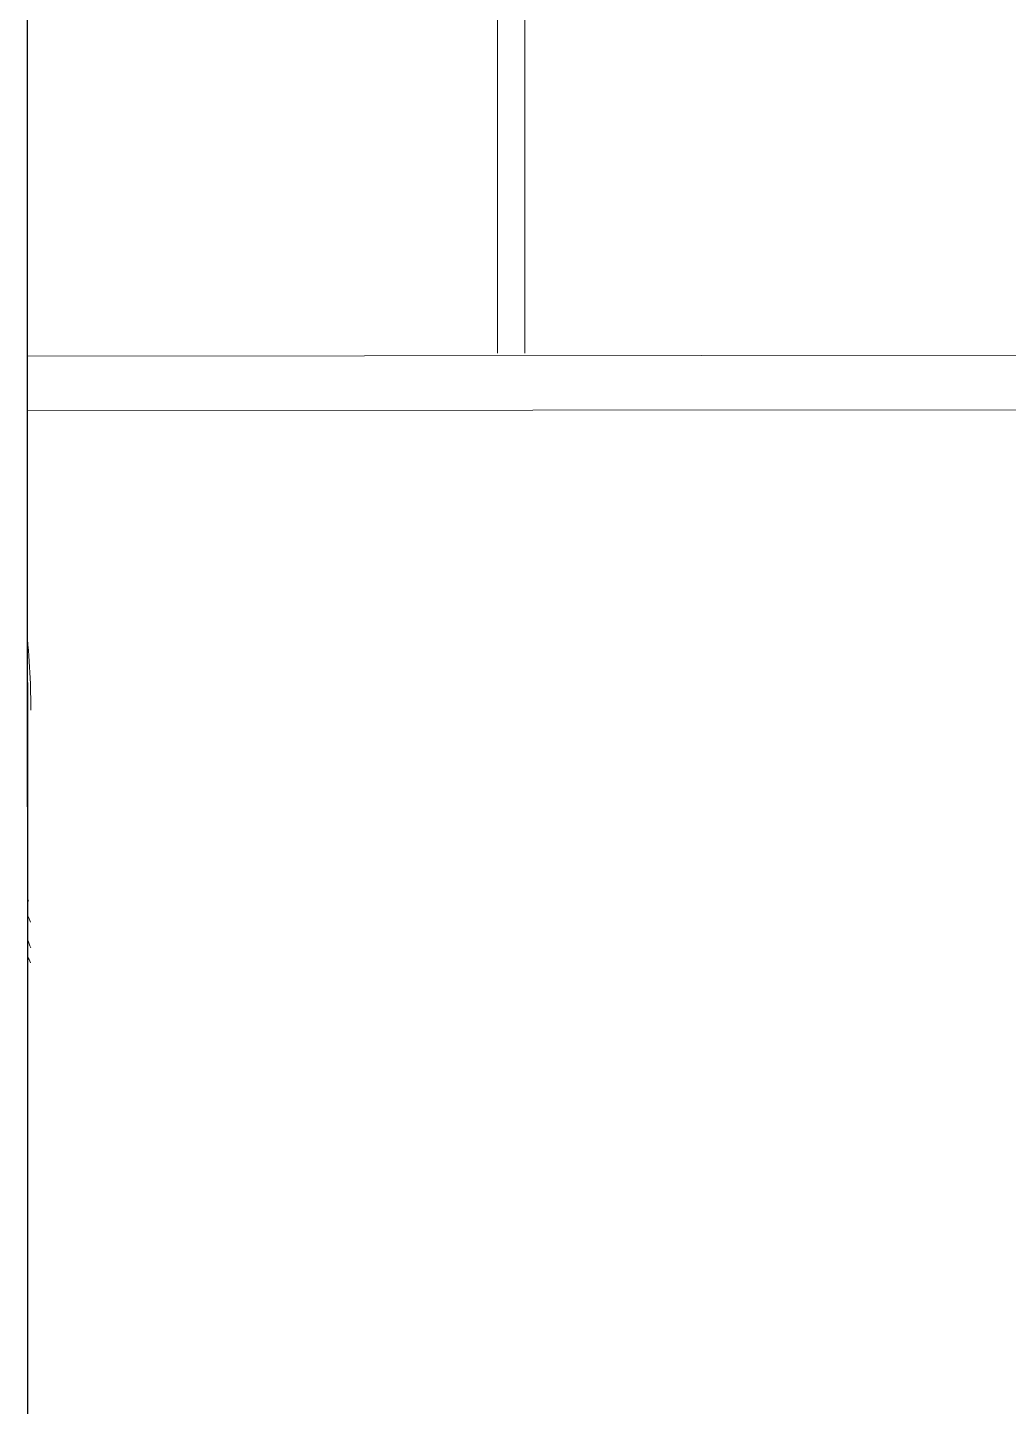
# Model space of a CAD drawing. Header units: inches. Extents: x 17.6 to 55, y 11.8 to 85.9.
# Drawn here: x 22.997 to 24.801, y 71.59 to 74.125 of the extents above; entities that cross this region are included whole.
import ezdxf

# ---------------------------------------------------------------- set-up
doc = ezdxf.new("R2010")
doc.units = ezdxf.units.IN
doc.header["$MEASUREMENT"] = 0
doc.layers.add('DOOR WINDOW 1 100', color=7, linetype='Continuous', lineweight=15, true_color=0x666666)
doc.layers.add('TREE G 1 100', color=7, linetype='Continuous', lineweight=9, true_color=0xbed3d5, transparency=0.6)
doc.layers.add('WALL 1 100', color=250, linetype='Continuous', lineweight=30)

msp = doc.modelspace()

# ---------------------------------------------------------------- linework, layer by layer
at = {"layer": 'DOOR WINDOW 1 100', "lineweight": 15}
for p, q in [((23.8613, 73.5264), (23.8613, 74.2995)), ((23.9113, 73.5264), (23.9113, 74.2995))]:
    msp.add_line(p, q, dxfattribs=at)
at = {"layer": 'DOOR WINDOW 1 100'}
for p, q in [((29.2469, 73.5264), (22.997, 73.521)), ((29.2469, 73.4264), (22.997, 73.421))]:
    msp.add_line(p, q, dxfattribs=at)
at = {"layer": 'TREE G 1 100'}
msp.add_open_spline([(22.997, 73.0005), (22.9988, 72.9732), (23.0028, 72.9298), (23.0029, 72.8863), (23.0028, 72.8701)], degree=3, knots=[2.2532688, 2.2532688, 2.2532688, 2.2532688, 2.3731649, 2.4443488, 2.4443488, 2.4443488, 2.4443488], dxfattribs=at)
for points in [[(22.9986, 72.5191), (22.9981, 72.5203), (22.9976, 72.5215), (22.997, 72.5227)], [(23.0027, 72.4803), (23.0009, 72.4846), (22.999, 72.4888), (22.997, 72.4931)], [(23.0029, 72.4334), (23.001, 72.4381), (22.9991, 72.4428), (22.997, 72.4475)], [(23.0024, 72.4055), (23.0007, 72.4098), (22.9989, 72.414), (22.997, 72.4183)]]:
    msp.add_open_spline(points, degree=3, dxfattribs=at)
at = {"layer": 'WALL 1 100'}
for p, q in [((22.997, 72.6923), (22.997, 75.2128)), ((22.997, 72.921), (22.997, 69.621))]:
    msp.add_line(p, q, dxfattribs=at)

doc.saveas('drawing.dxf')
